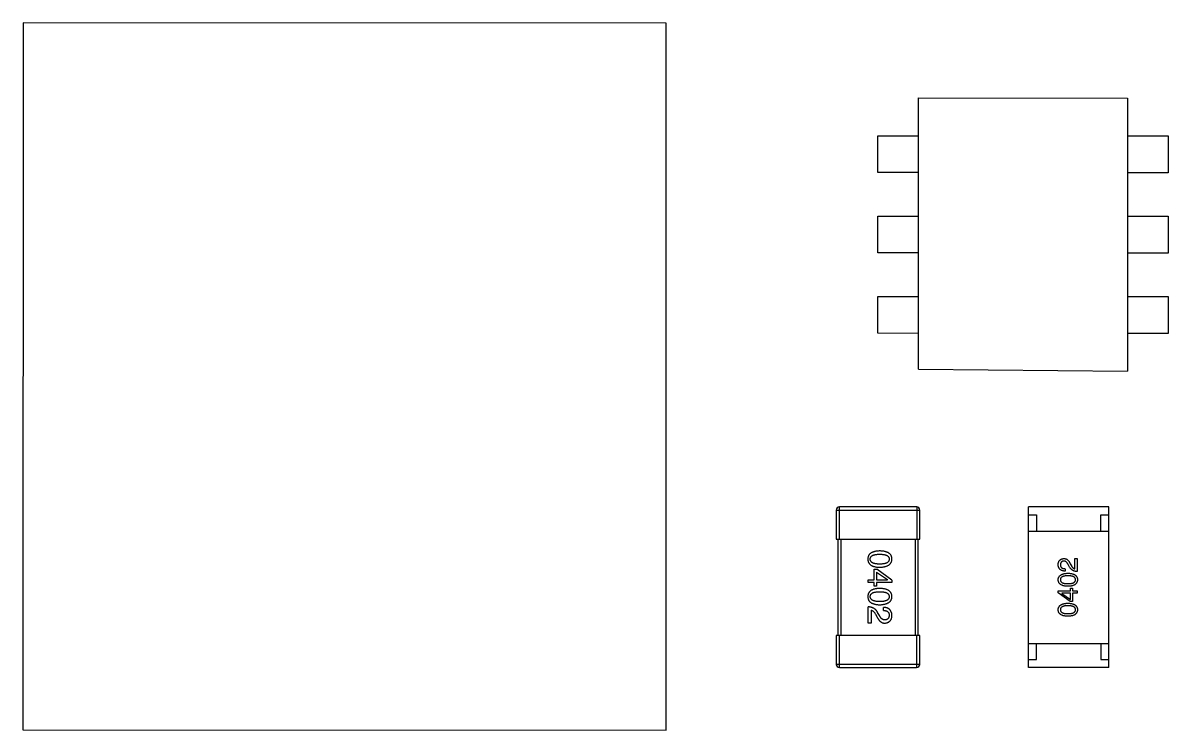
# Model space of a CAD drawing. Header units: inches. Extents: x -29 to 164, y -51 to 83.
# Drawn here: x 122.44 to 129.57, y 33 to 37.4 of the extents above; entities that cross this region are included whole.
import ezdxf

# ---------------------------------------------------------------- set-up
doc = ezdxf.new("R2010")
doc.units = ezdxf.units.IN
doc.header["$LTSCALE"] = 1.21
doc.header["$MEASUREMENT"] = 0
doc.layers.get('0').update_dxf_attribs({"linetype": 'CONTINUOUS'})

msp = doc.modelspace()

# ---------------------------------------------------------------- linework, layer by layer
at = {"color": 7, "linetype": 'Continuous'}
for p, q in [((122.4451, 37.4021), (122.4441, 33.0021)), ((126.4467, 37.4013), (122.4451, 37.4021)), ((126.4458, 33.0013), (126.4467, 37.4013)), ((128.0169, 35.2472), (128.0172, 36.9348)), ((128.0172, 36.9348), (129.3172, 36.9346)), ((129.3172, 36.9346), (129.3169, 35.2346)), ((127.7629, 36.4702), (127.7629, 36.6996)), ((127.7629, 36.6996), (128.0172, 36.6996)), ((129.3172, 36.6993), (129.5692, 36.6993)), ((129.5692, 36.6993), (129.5692, 36.4699)), ((128.0171, 36.4702), (127.7629, 36.4702)), ((129.5692, 36.4699), (129.3171, 36.4699)), ((127.7628, 35.9702), (127.7628, 36.1996)), ((127.7628, 36.1996), (128.0171, 36.1996)), ((129.3171, 36.1994), (129.5691, 36.1993)), ((129.5691, 36.1993), (129.5691, 35.9699)), ((128.017, 35.9702), (127.7628, 35.9702)), ((129.5691, 35.9699), (129.317, 35.97)), ((127.7627, 35.4703), (127.7627, 35.6997)), ((127.7627, 35.6997), (128.017, 35.6996)), ((129.317, 35.6994), (129.569, 35.6993)), ((129.569, 35.6993), (129.569, 35.4699)), ((128.0169, 35.4702), (127.7627, 35.4703)), ((129.569, 35.4699), (129.3169, 35.47)), ((128.0169, 35.2472), (129.3169, 35.2346)), ((127.505, 34.3704), (127.505, 34.1904)), ((127.505, 34.3704), (128.025, 34.3703)), ((127.525, 34.1904), (127.525, 34.3904)), ((128.005, 34.3903), (127.525, 34.3904)), ((128.005, 34.3903), (128.005, 34.1903)), ((128.025, 34.1903), (128.025, 34.3703)), ((128.7009, 33.3902), (128.7011, 34.3902)), ((129.2011, 34.3901), (128.7011, 34.3902)), ((129.2009, 33.3901), (129.2011, 34.3901)), ((128.7011, 34.3402), (128.7511, 34.3402)), ((128.7511, 34.3402), (128.7511, 34.2402)), ((129.1511, 34.2402), (129.1511, 34.3402)), ((129.1511, 34.3402), (129.2011, 34.3401)), ((128.7011, 34.2402), (129.2011, 34.2401)), ((127.505, 34.1904), (128.025, 34.1903)), ((127.515, 34.1904), (127.5149, 33.5904)), ((127.5349, 33.5904), (127.535, 34.1904)), ((127.995, 34.1903), (127.9949, 33.5903)), ((128.0149, 33.5903), (128.015, 34.1903)), ((128.9896, 34.0044), (128.9896, 34.0687)), ((128.9896, 34.0687), (129.0034, 34.0687)), ((129.0034, 34.0687), (129.0034, 33.988)), ((127.7397, 33.9372), (127.7397, 34.002)), ((127.7397, 34.002), (127.7578, 34.002)), ((127.8512, 33.9348), (127.7578, 34.002)), ((128.928, 34.0058), (128.9279, 33.9907)), ((128.9568, 34.0156), (128.9476, 34.0313)), ((128.9601, 34.0366), (128.9673, 34.0241)), ((127.7037, 33.9192), (127.7037, 33.9373)), ((127.7037, 33.9373), (127.7397, 33.9372)), ((127.7397, 33.9192), (127.7037, 33.9192)), ((127.7397, 33.8971), (127.7397, 33.9192)), ((127.7553, 33.9848), (127.7553, 33.9372)), ((127.7553, 33.9848), (127.8225, 33.938)), ((127.7553, 33.9372), (127.8225, 33.9372)), ((127.7553, 33.9192), (127.7553, 33.8971)), ((127.8512, 33.9192), (127.7553, 33.9192)), ((127.8225, 33.9372), (127.8225, 33.938)), ((127.8512, 33.9348), (127.8512, 33.9192)), ((127.7553, 33.8971), (127.7397, 33.8971)), ((128.8853, 33.8547), (128.8853, 33.8671)), ((128.8853, 33.8671), (128.962, 33.8671)), ((128.96, 33.8009), (128.8853, 33.8547)), ((128.9082, 33.8527), (128.9082, 33.852)), ((128.962, 33.8527), (128.9082, 33.8527)), ((128.9082, 33.852), (128.962, 33.8146)), ((128.962, 33.8671), (128.962, 33.8848)), ((128.962, 33.8848), (128.9745, 33.8848)), ((128.962, 33.8146), (128.962, 33.8527)), ((128.9745, 33.8848), (128.9745, 33.8671)), ((128.9745, 33.8671), (129.0033, 33.8671)), ((128.9745, 33.8527), (128.9745, 33.8009)), ((129.0033, 33.8527), (128.9745, 33.8527)), ((129.0033, 33.8671), (129.0033, 33.8527)), ((128.9745, 33.8009), (128.96, 33.8009)), ((127.7036, 33.6672), (127.7036, 33.768)), ((127.7208, 33.7475), (127.7208, 33.6672)), ((127.7487, 33.7229), (127.7577, 33.7074)), ((127.7733, 33.7139), (127.7618, 33.7336)), ((127.7979, 33.7459), (127.7979, 33.7647)), ((127.7208, 33.6672), (127.7036, 33.6672)), ((127.5049, 33.5904), (127.5048, 33.4104)), ((128.0249, 33.5903), (127.5049, 33.5904)), ((127.5248, 33.3904), (127.5249, 33.5904)), ((128.0049, 33.5903), (128.0048, 33.3903)), ((128.0248, 33.4103), (128.0249, 33.5903)), ((128.7009, 33.5402), (129.2009, 33.5401)), ((128.7509, 33.4402), (128.7509, 33.5402)), ((129.1509, 33.5402), (129.1509, 33.4402)), ((128.7009, 33.4402), (128.7509, 33.4402)), ((129.1509, 33.4402), (129.2009, 33.4401)), ((128.0248, 33.4103), (127.5048, 33.4104)), ((127.5248, 33.3904), (128.0048, 33.3903)), ((129.2009, 33.3901), (128.7009, 33.3902)), ((122.4441, 33.0021), (126.4458, 33.0013))]:
    msp.add_line(p, q, dxfattribs=at)
for centre, start, end in [((127.525, 34.3704), 89.98796, 179.98796), ((128.005, 34.3703), 359.98796, 89.98796), ((127.5248, 33.4104), 179.98796, 269.98796), ((128.0048, 33.4103), 269.98796, 359.98796)]:
    msp.add_arc(centre, 0.02, start, end, dxfattribs=at)
for points, knots in [([(127.775, 34.1161), (127.7721, 34.116), (127.7663, 34.1158), (127.7581, 34.115), (127.7503, 34.114), (127.7432, 34.1124), (127.7366, 34.1106), (127.7305, 34.1083), (127.725, 34.1057), (127.7201, 34.1027), (127.7157, 34.0994), (127.7119, 34.0956), (127.7087, 34.0915), (127.706, 34.0869), (127.704, 34.0821), (127.7024, 34.0768), (127.7015, 34.0712), (127.7013, 34.0673), (127.7012, 34.0653)], [0, 0, 0, 0, 0.087693, 0.170223, 0.247496, 0.319826, 0.387768, 0.451403, 0.511459, 0.568358, 0.622671, 0.675251, 0.726739, 0.778422, 0.830759, 0.884394, 0.940865, 1, 1, 1, 1]), ([(127.7012, 34.0653), (127.7013, 34.0633), (127.7015, 34.0594), (127.7024, 34.0538), (127.704, 34.0486), (127.706, 34.0437), (127.7087, 34.0391), (127.7119, 34.035), (127.7157, 34.0312), (127.7201, 34.0279), (127.725, 34.0249), (127.7305, 34.0223), (127.7365, 34.02), (127.7431, 34.0182), (127.7503, 34.0166), (127.758, 34.0155), (127.7663, 34.0148), (127.772, 34.0146), (127.775, 34.0145)], [0, 0, 0, 0, 0.059134, 0.115603, 0.169236, 0.221572, 0.273254, 0.32474, 0.377319, 0.431815, 0.488555, 0.548609, 0.612242, 0.680182, 0.75251, 0.829782, 0.91231, 1, 1, 1, 1]), ([(127.716, 34.0653), (127.716, 34.0665), (127.7161, 34.0689), (127.7168, 34.0724), (127.7179, 34.0756), (127.7196, 34.0786), (127.7217, 34.0814), (127.7243, 34.0839), (127.7273, 34.0861), (127.7308, 34.0881), (127.7347, 34.0899), (127.7391, 34.0915), (127.744, 34.0927), (127.7493, 34.0938), (127.7551, 34.0946), (127.7613, 34.0952), (127.768, 34.0956), (127.7726, 34.0956), (127.775, 34.0956)], [0, 0, 0, 0, 0.049766, 0.097012, 0.143225, 0.188786, 0.235079, 0.282962, 0.333687, 0.387747, 0.445963, 0.508657, 0.576545, 0.649868, 0.72822, 0.812712, 0.903543, 1, 1, 1, 1]), ([(127.775, 34.0341), (127.7726, 34.0342), (127.7681, 34.0342), (127.7615, 34.0346), (127.7553, 34.0352), (127.7496, 34.036), (127.7443, 34.0371), (127.7395, 34.0384), (127.7351, 34.04), (127.7312, 34.0418), (127.7277, 34.0439), (127.7247, 34.0462), (127.722, 34.0488), (127.7199, 34.0516), (127.7182, 34.0547), (127.717, 34.058), (127.7162, 34.0616), (127.7161, 34.064), (127.716, 34.0653)], [0, 0, 0, 0, 0.094834, 0.184067, 0.267029, 0.344713, 0.417334, 0.484367, 0.546941, 0.604717, 0.65953, 0.710539, 0.759381, 0.806382, 0.853027, 0.900623, 0.949121, 1, 1, 1, 1]), ([(127.8512, 34.0653), (127.8511, 34.0673), (127.851, 34.0711), (127.85, 34.0768), (127.8484, 34.082), (127.8463, 34.0869), (127.8435, 34.0915), (127.8402, 34.0956), (127.8363, 34.0993), (127.8317, 34.1027), (127.8267, 34.1057), (127.821, 34.1083), (127.8147, 34.1106), (127.8079, 34.1124), (127.8005, 34.1139), (127.7925, 34.115), (127.784, 34.1158), (127.7781, 34.116), (127.775, 34.1161)], [0, 0, 0, 0, 0.057911, 0.113262, 0.165956, 0.217443, 0.268511, 0.319665, 0.372, 0.426129, 0.483365, 0.543779, 0.607756, 0.676562, 0.749704, 0.827713, 0.911177, 1, 1, 1, 1]), ([(127.775, 34.0956), (127.7774, 34.0956), (127.782, 34.0956), (127.7887, 34.0952), (127.7949, 34.0946), (127.8007, 34.0938), (127.806, 34.0927), (127.8109, 34.0915), (127.8153, 34.0899), (127.8192, 34.0881), (127.8227, 34.0861), (127.8257, 34.0839), (127.8283, 34.0814), (127.8304, 34.0786), (127.832, 34.0756), (127.8332, 34.0724), (127.8339, 34.0689), (127.834, 34.0665), (127.834, 34.0653)], [0, 0, 0, 0, 0.096452, 0.187278, 0.271765, 0.350519, 0.423437, 0.491321, 0.554011, 0.612224, 0.666281, 0.717003, 0.764884, 0.811423, 0.856783, 0.902993, 0.950236, 1, 1, 1, 1]), ([(127.775, 34.0145), (127.778, 34.0146), (127.7839, 34.0149), (127.7923, 34.0157), (127.8002, 34.0169), (127.8076, 34.0184), (127.8144, 34.0203), (127.8206, 34.0226), (127.8262, 34.0252), (127.8313, 34.0283), (127.8358, 34.0316), (127.8398, 34.0354), (127.8432, 34.0395), (127.846, 34.0439), (127.8481, 34.0488), (127.8498, 34.0539), (127.8509, 34.0595), (127.8511, 34.0633), (127.8512, 34.0653)], [0, 0, 0, 0, 0.088475, 0.171606, 0.249595, 0.322626, 0.391327, 0.455765, 0.516374, 0.573675, 0.628522, 0.681161, 0.732559, 0.783563, 0.83504, 0.887639, 0.942585, 1, 1, 1, 1]), ([(127.834, 34.0653), (127.834, 34.064), (127.8339, 34.0616), (127.8332, 34.058), (127.832, 34.0547), (127.8304, 34.0516), (127.8283, 34.0488), (127.8257, 34.0462), (127.8227, 34.0439), (127.8192, 34.0418), (127.8153, 34.04), (127.8109, 34.0384), (127.806, 34.0371), (127.8007, 34.036), (127.7949, 34.0352), (127.7887, 34.0346), (127.782, 34.0342), (127.7774, 34.0342), (127.775, 34.0341)], [0, 0, 0, 0, 0.050604, 0.098688, 0.145699, 0.191791, 0.238625, 0.286717, 0.337546, 0.391814, 0.449755, 0.512106, 0.579685, 0.652048, 0.730262, 0.814146, 0.904281, 1, 1, 1, 1]), ([(128.8853, 34.0313), (128.8854, 34.0328), (128.8856, 34.0356), (128.8862, 34.0396), (128.8871, 34.0434), (128.8882, 34.0469), (128.8896, 34.0502), (128.8912, 34.0532), (128.893, 34.0559), (128.8951, 34.0584), (128.8975, 34.0606), (128.9001, 34.0626), (128.9029, 34.0643), (128.906, 34.0657), (128.9093, 34.0669), (128.9129, 34.0677), (128.9168, 34.0684), (128.9194, 34.0686), (128.9208, 34.0687)], [0, 0, 0, 0, 0.074847, 0.14558, 0.212628, 0.276599, 0.337792, 0.396608, 0.453638, 0.509854, 0.565589, 0.621545, 0.678777, 0.737222, 0.798388, 0.862259, 0.929312, 1, 1, 1, 1]), ([(128.9208, 34.0687), (128.9217, 34.0687), (128.9237, 34.0688), (128.9267, 34.0685), (128.9295, 34.068), (128.9323, 34.0673), (128.935, 34.0662), (128.9377, 34.0648), (128.9403, 34.0632), (128.9428, 34.0613), (128.9452, 34.0592), (128.9476, 34.0568), (128.9498, 34.0541), (128.952, 34.0511), (128.9542, 34.0478), (128.9562, 34.0443), (128.9582, 34.0406), (128.9595, 34.0379), (128.9601, 34.0366)], [0, 0, 0, 0, 0.055083, 0.109453, 0.162685, 0.21614, 0.26961, 0.324284, 0.380202, 0.437433, 0.497084, 0.559152, 0.624288, 0.692446, 0.763862, 0.838743, 0.917269, 1, 1, 1, 1]), ([(128.9279, 33.9907), (128.9263, 33.9907), (128.923, 33.9908), (128.9183, 33.9914), (128.9139, 33.9922), (128.9098, 33.9934), (128.9061, 33.9948), (128.9026, 33.9966), (128.8994, 33.9987), (128.8966, 34.0011), (128.8941, 34.0038), (128.8919, 34.0069), (128.89, 34.0102), (128.8884, 34.0138), (128.8871, 34.0178), (128.8862, 34.022), (128.8856, 34.0266), (128.8854, 34.0297), (128.8853, 34.0313)], [0, 0, 0, 0, 0.074935, 0.145873, 0.212498, 0.27598, 0.33603, 0.394042, 0.450372, 0.505546, 0.560812, 0.616481, 0.673265, 0.732328, 0.7938, 0.858943, 0.92718, 1, 1, 1, 1]), ([(128.9201, 34.053), (128.9193, 34.0529), (128.9177, 34.0528), (128.9154, 34.0524), (128.9132, 34.0518), (128.9112, 34.0511), (128.9093, 34.0501), (128.9076, 34.0491), (128.9061, 34.0478), (128.9046, 34.0464), (128.9034, 34.0449), (128.9023, 34.0431), (128.9014, 34.0412), (128.9006, 34.0392), (128.9, 34.037), (128.8995, 34.0346), (128.8993, 34.032), (128.8992, 34.0303), (128.8991, 34.0294)], [0, 0, 0, 0, 0.069456, 0.136175, 0.198596, 0.258993, 0.316838, 0.37342, 0.428889, 0.48454, 0.540119, 0.597644, 0.65702, 0.718534, 0.783117, 0.851564, 0.923888, 1, 1, 1, 1]), ([(128.8991, 34.0294), (128.8991, 34.0284), (128.8992, 34.0266), (128.8995, 34.024), (128.9001, 34.0216), (128.9008, 34.0193), (128.9019, 34.0172), (128.9031, 34.0153), (128.9046, 34.0135), (128.9063, 34.012), (128.9082, 34.0105), (128.9104, 34.0093), (128.9128, 34.0083), (128.9154, 34.0074), (128.9182, 34.0067), (128.9213, 34.0062), (128.9245, 34.0059), (128.9268, 34.0058), (128.928, 34.0058)], [0, 0, 0, 0, 0.065945, 0.127767, 0.186553, 0.242898, 0.297728, 0.351599, 0.404854, 0.459191, 0.515338, 0.573322, 0.634405, 0.698538, 0.767039, 0.84022, 0.917406, 1, 1, 1, 1]), ([(128.9476, 34.0313), (128.9471, 34.0322), (128.9462, 34.0341), (128.9447, 34.0367), (128.9431, 34.039), (128.9415, 34.0413), (128.9399, 34.0433), (128.9383, 34.0451), (128.9366, 34.0468), (128.9349, 34.0482), (128.9331, 34.0495), (128.9314, 34.0506), (128.9296, 34.0514), (128.9277, 34.0522), (128.9259, 34.0526), (128.924, 34.053), (128.922, 34.0531), (128.9207, 34.053), (128.9201, 34.053)], [0, 0, 0, 0, 0.084365, 0.165386, 0.24176, 0.314729, 0.38433, 0.449952, 0.513164, 0.5734, 0.630824, 0.68644, 0.740136, 0.792605, 0.844515, 0.896112, 0.947763, 1, 1, 1, 1]), ([(129.0034, 33.988), (129.002, 33.9881), (128.9994, 33.9882), (128.9956, 33.9886), (128.992, 33.9892), (128.9884, 33.99), (128.985, 33.9909), (128.9817, 33.9922), (128.9786, 33.9936), (128.9756, 33.9952), (128.9728, 33.997), (128.9701, 33.9991), (128.9675, 34.0013), (128.9651, 34.0038), (128.9628, 34.0064), (128.9606, 34.0093), (128.9586, 34.0123), (128.9574, 34.0145), (128.9568, 34.0156)], [0, 0, 0, 0, 0.069512, 0.136307, 0.201431, 0.265186, 0.327322, 0.388242, 0.448098, 0.507757, 0.566952, 0.626243, 0.686026, 0.745963, 0.807549, 0.869906, 0.934172, 1, 1, 1, 1]), ([(128.9673, 34.0241), (128.9681, 34.0227), (128.9697, 34.02), (128.9723, 34.0163), (128.9749, 34.0131), (128.9777, 34.0103), (128.9805, 34.0081), (128.9834, 34.0064), (128.9865, 34.0051), (128.9886, 34.0046), (128.9896, 34.0044)], [0, 0, 0, 0, 0.158292, 0.304606, 0.440272, 0.565336, 0.681745, 0.791834, 0.896966, 1, 1, 1, 1]), ([(128.8853, 33.9368), (128.8854, 33.9383), (128.8856, 33.9414), (128.8865, 33.9458), (128.8878, 33.95), (128.8895, 33.9538), (128.8918, 33.9574), (128.8945, 33.9607), (128.8976, 33.9637), (128.9012, 33.9664), (128.9053, 33.9688), (128.9098, 33.9709), (128.9148, 33.9727), (128.9202, 33.9742), (128.9261, 33.9755), (128.9324, 33.9764), (128.9392, 33.9771), (128.9439, 33.9773), (128.9463, 33.9774)], [0, 0, 0, 0, 0.057415, 0.112361, 0.16496, 0.216437, 0.267441, 0.318839, 0.371478, 0.426325, 0.483626, 0.544235, 0.608673, 0.677374, 0.750405, 0.828394, 0.911525, 1, 1, 1, 1]), ([(128.9463, 33.8961), (128.9439, 33.8962), (128.9391, 33.8963), (128.9323, 33.897), (128.9259, 33.8978), (128.92, 33.8991), (128.9145, 33.9005), (128.9095, 33.9023), (128.905, 33.9044), (128.9009, 33.9068), (128.8973, 33.9095), (128.8942, 33.9125), (128.8915, 33.9158), (128.8893, 33.9194), (128.8876, 33.9234), (128.8863, 33.9276), (128.8855, 33.9321), (128.8854, 33.9352), (128.8853, 33.9368)], [0, 0, 0, 0, 0.088823, 0.172287, 0.250296, 0.323438, 0.392244, 0.456221, 0.516635, 0.573871, 0.628, 0.680335, 0.731489, 0.782557, 0.834044, 0.886738, 0.942089, 1, 1, 1, 1]), ([(128.9463, 33.9617), (128.9444, 33.9617), (128.9407, 33.9616), (128.9354, 33.9613), (128.9304, 33.9609), (128.9257, 33.9602), (128.9215, 33.9593), (128.9176, 33.9583), (128.9141, 33.957), (128.9109, 33.9556), (128.9082, 33.9539), (128.9057, 33.952), (128.9037, 33.95), (128.902, 33.9477), (128.9007, 33.9452), (128.8997, 33.9426), (128.8992, 33.9397), (128.8991, 33.9378), (128.8991, 33.9368)], [0, 0, 0, 0, 0.095719, 0.185854, 0.269738, 0.347952, 0.420315, 0.487894, 0.550245, 0.608186, 0.662454, 0.713283, 0.761375, 0.808209, 0.854301, 0.901312, 0.949396, 1, 1, 1, 1]), ([(128.8991, 33.9368), (128.8991, 33.9358), (128.8992, 33.9339), (128.8997, 33.9311), (128.9007, 33.9285), (128.902, 33.9261), (128.9037, 33.9239), (128.9057, 33.9219), (128.9081, 33.9201), (128.9109, 33.9185), (128.9141, 33.9171), (128.9176, 33.9158), (128.9215, 33.9148), (128.9257, 33.9139), (128.9303, 33.9133), (128.9353, 33.9128), (128.9407, 33.9125), (128.9444, 33.9125), (128.9463, 33.9125)], [0, 0, 0, 0, 0.049764, 0.097007, 0.143217, 0.188577, 0.235116, 0.282997, 0.333719, 0.387776, 0.445989, 0.508679, 0.576563, 0.649481, 0.728235, 0.812722, 0.903548, 1, 1, 1, 1]), ([(128.9463, 33.9774), (128.9487, 33.9773), (128.9532, 33.9772), (128.9599, 33.9765), (128.9661, 33.9757), (128.9718, 33.9745), (128.9771, 33.973), (128.9819, 33.9712), (128.9863, 33.9691), (128.9902, 33.9667), (128.9937, 33.964), (128.9968, 33.961), (128.9993, 33.9577), (129.0015, 33.9541), (129.0031, 33.9501), (129.0044, 33.9459), (129.0051, 33.9414), (129.0052, 33.9383), (129.0053, 33.9367)], [0, 0, 0, 0, 0.08769, 0.170218, 0.24749, 0.319818, 0.387758, 0.451391, 0.511445, 0.568185, 0.622681, 0.67526, 0.726746, 0.778428, 0.830764, 0.884397, 0.940866, 1, 1, 1, 1]), ([(128.9935, 33.9367), (128.9934, 33.9377), (128.9933, 33.9397), (128.9927, 33.9426), (128.9917, 33.9452), (128.9904, 33.9477), (128.9887, 33.95), (128.9866, 33.952), (128.9841, 33.9539), (128.9813, 33.9555), (128.9782, 33.957), (128.9747, 33.9582), (128.9708, 33.9593), (128.9666, 33.9602), (128.962, 33.9608), (128.9571, 33.9613), (128.9518, 33.9616), (128.9482, 33.9617), (128.9463, 33.9617)], [0, 0, 0, 0, 0.050879, 0.099377, 0.146973, 0.193618, 0.240619, 0.289461, 0.34047, 0.395283, 0.453059, 0.515633, 0.582666, 0.655287, 0.732971, 0.815933, 0.905166, 1, 1, 1, 1]), ([(128.9463, 33.9125), (128.9482, 33.9125), (128.9519, 33.9125), (128.9572, 33.9128), (128.9622, 33.9133), (128.9668, 33.9139), (128.9711, 33.9148), (128.975, 33.9158), (128.9785, 33.917), (128.9817, 33.9185), (128.9845, 33.9201), (128.9869, 33.9219), (128.9889, 33.9239), (128.9906, 33.9261), (128.9919, 33.9285), (128.9929, 33.9311), (128.9934, 33.9338), (128.9935, 33.9358), (128.9935, 33.9367)], [0, 0, 0, 0, 0.096457, 0.187288, 0.27178, 0.350132, 0.423455, 0.491343, 0.554037, 0.612253, 0.666313, 0.717038, 0.764921, 0.811214, 0.856775, 0.902988, 0.950234, 1, 1, 1, 1]), ([(129.0053, 33.9367), (129.0052, 33.9351), (129.0051, 33.932), (129.0043, 33.9275), (129.0031, 33.9233), (129.0015, 33.9194), (128.9993, 33.9158), (128.9968, 33.9125), (128.9937, 33.9095), (128.9902, 33.9068), (128.9863, 33.9044), (128.9819, 33.9023), (128.977, 33.9005), (128.9718, 33.899), (128.966, 33.8978), (128.9599, 33.8969), (128.9532, 33.8963), (128.9486, 33.8962), (128.9463, 33.8961)], [0, 0, 0, 0, 0.059135, 0.115606, 0.169241, 0.221578, 0.273261, 0.324749, 0.377329, 0.431642, 0.488541, 0.548597, 0.612232, 0.680174, 0.752504, 0.829777, 0.912307, 1, 1, 1, 1]), ([(127.775, 33.883), (127.772, 33.8829), (127.7663, 33.8827), (127.758, 33.8819), (127.7503, 33.8808), (127.7431, 33.8793), (127.7365, 33.8774), (127.7305, 33.8752), (127.725, 33.8726), (127.7201, 33.8696), (127.7157, 33.8662), (127.7119, 33.8625), (127.7086, 33.8583), (127.706, 33.8538), (127.7039, 33.8489), (127.7024, 33.8437), (127.7014, 33.838), (127.7013, 33.8341), (127.7012, 33.8322)], [0, 0, 0, 0, 0.087693, 0.170223, 0.247496, 0.319826, 0.387768, 0.451403, 0.511459, 0.568358, 0.622671, 0.675251, 0.726739, 0.778422, 0.830759, 0.884394, 0.940865, 1, 1, 1, 1]), ([(127.7159, 33.8321), (127.716, 33.8334), (127.7161, 33.8358), (127.7168, 33.8392), (127.7179, 33.8425), (127.7196, 33.8455), (127.7217, 33.8482), (127.7242, 33.8507), (127.7273, 33.853), (127.7308, 33.855), (127.7347, 33.8568), (127.7391, 33.8583), (127.744, 33.8596), (127.7493, 33.8607), (127.755, 33.8615), (127.7613, 33.862), (127.768, 33.8624), (127.7726, 33.8624), (127.775, 33.8625)], [0, 0, 0, 0, 0.049766, 0.097012, 0.143225, 0.188786, 0.235079, 0.282962, 0.333687, 0.387747, 0.445963, 0.508657, 0.576545, 0.649868, 0.72822, 0.812712, 0.903543, 1, 1, 1, 1]), ([(127.8512, 33.8321), (127.8511, 33.8341), (127.8509, 33.838), (127.8499, 33.8436), (127.8483, 33.8489), (127.8462, 33.8538), (127.8435, 33.8583), (127.8401, 33.8624), (127.8362, 33.8662), (127.8317, 33.8695), (127.8266, 33.8726), (127.8209, 33.8751), (127.8147, 33.8774), (127.8079, 33.8793), (127.8005, 33.8808), (127.7925, 33.8819), (127.7839, 33.8827), (127.778, 33.8829), (127.775, 33.883)], [0, 0, 0, 0, 0.057911, 0.113262, 0.165956, 0.217443, 0.268511, 0.319665, 0.372, 0.426129, 0.483365, 0.543779, 0.607756, 0.676562, 0.749704, 0.827713, 0.911177, 1, 1, 1, 1]), ([(127.775, 33.8625), (127.7773, 33.8624), (127.782, 33.8624), (127.7886, 33.862), (127.7949, 33.8615), (127.8007, 33.8607), (127.806, 33.8595), (127.8108, 33.8583), (127.8152, 33.8568), (127.8192, 33.855), (127.8226, 33.853), (127.8257, 33.8507), (127.8282, 33.8482), (127.8304, 33.8455), (127.832, 33.8425), (127.8331, 33.8392), (127.8338, 33.8357), (127.8339, 33.8334), (127.834, 33.8321)], [0, 0, 0, 0, 0.096452, 0.187278, 0.271765, 0.350519, 0.423437, 0.491321, 0.554011, 0.612224, 0.666281, 0.717003, 0.764884, 0.811423, 0.856783, 0.902993, 0.950236, 1, 1, 1, 1]), ([(127.7012, 33.8322), (127.7013, 33.8302), (127.7014, 33.8263), (127.7024, 33.8207), (127.7039, 33.8154), (127.706, 33.8105), (127.7086, 33.806), (127.7119, 33.8018), (127.7157, 33.7981), (127.72, 33.7947), (127.725, 33.7917), (127.7304, 33.7891), (127.7365, 33.7869), (127.7431, 33.785), (127.7503, 33.7835), (127.758, 33.7824), (127.7663, 33.7816), (127.772, 33.7814), (127.7749, 33.7813)], [0, 0, 0, 0, 0.059134, 0.115603, 0.169236, 0.221572, 0.273254, 0.32474, 0.377319, 0.431815, 0.488555, 0.548609, 0.612242, 0.680182, 0.75251, 0.829782, 0.91231, 1, 1, 1, 1]), ([(127.7749, 33.801), (127.7726, 33.801), (127.768, 33.8011), (127.7614, 33.8014), (127.7553, 33.802), (127.7496, 33.8029), (127.7443, 33.8039), (127.7394, 33.8053), (127.7351, 33.8068), (127.7311, 33.8087), (127.7276, 33.8107), (127.7246, 33.8131), (127.722, 33.8156), (127.7199, 33.8185), (127.7182, 33.8215), (127.7169, 33.8249), (127.7162, 33.8284), (127.716, 33.8309), (127.7159, 33.8321)], [0, 0, 0, 0, 0.094834, 0.184067, 0.267029, 0.344713, 0.417334, 0.484367, 0.546941, 0.604717, 0.65953, 0.710539, 0.759381, 0.806382, 0.853027, 0.900623, 0.949121, 1, 1, 1, 1]), ([(127.834, 33.8321), (127.8339, 33.8309), (127.8338, 33.8284), (127.8331, 33.8248), (127.832, 33.8215), (127.8304, 33.8184), (127.8282, 33.8156), (127.8257, 33.813), (127.8226, 33.8107), (127.8192, 33.8086), (127.8152, 33.8068), (127.8108, 33.8053), (127.806, 33.8039), (127.8006, 33.8028), (127.7949, 33.802), (127.7886, 33.8014), (127.7819, 33.8011), (127.7773, 33.801), (127.7749, 33.801)], [0, 0, 0, 0, 0.050604, 0.098688, 0.145699, 0.191791, 0.238625, 0.286717, 0.337546, 0.391814, 0.449755, 0.512106, 0.579685, 0.652048, 0.730262, 0.814146, 0.904281, 1, 1, 1, 1]), ([(127.7749, 33.7813), (127.778, 33.7814), (127.7838, 33.7817), (127.7923, 33.7826), (127.8002, 33.7838), (127.8075, 33.7853), (127.8143, 33.7872), (127.8205, 33.7895), (127.8262, 33.7921), (127.8313, 33.7951), (127.8358, 33.7985), (127.8397, 33.8022), (127.8431, 33.8063), (127.8459, 33.8108), (127.8481, 33.8156), (127.8498, 33.8208), (127.8508, 33.8263), (127.8511, 33.8302), (127.8512, 33.8321)], [0, 0, 0, 0, 0.088475, 0.171606, 0.249595, 0.322626, 0.391327, 0.455765, 0.516374, 0.573675, 0.628522, 0.681161, 0.732559, 0.783563, 0.83504, 0.887639, 0.942585, 1, 1, 1, 1]), ([(128.8853, 33.7502), (128.8854, 33.7518), (128.8856, 33.7549), (128.8864, 33.7593), (128.8877, 33.7635), (128.8895, 33.7673), (128.8917, 33.7709), (128.8944, 33.7742), (128.8976, 33.7772), (128.9012, 33.7799), (128.9053, 33.7823), (128.9098, 33.7844), (128.9148, 33.7862), (128.9202, 33.7877), (128.9261, 33.7889), (128.9324, 33.7899), (128.9392, 33.7906), (128.9439, 33.7908), (128.9463, 33.7909)], [0, 0, 0, 0, 0.057415, 0.112361, 0.16496, 0.216437, 0.267441, 0.318839, 0.371478, 0.426325, 0.483626, 0.544235, 0.608673, 0.677374, 0.750405, 0.828394, 0.911525, 1, 1, 1, 1]), ([(128.9463, 33.7751), (128.9444, 33.7751), (128.9407, 33.7751), (128.9353, 33.7748), (128.9303, 33.7743), (128.9257, 33.7737), (128.9215, 33.7728), (128.9176, 33.7717), (128.914, 33.7705), (128.9109, 33.769), (128.9081, 33.7673), (128.9057, 33.7655), (128.9036, 33.7634), (128.9019, 33.7612), (128.9006, 33.7587), (128.8997, 33.7561), (128.8992, 33.7532), (128.8991, 33.7512), (128.899, 33.7502)], [0, 0, 0, 0, 0.095719, 0.185854, 0.269738, 0.347952, 0.420315, 0.487894, 0.550245, 0.608186, 0.662454, 0.713283, 0.761375, 0.808209, 0.854301, 0.901312, 0.949396, 1, 1, 1, 1]), ([(128.9463, 33.7909), (128.9486, 33.7908), (128.9532, 33.7906), (128.9598, 33.79), (128.966, 33.7892), (128.9717, 33.7879), (128.977, 33.7864), (128.9819, 33.7846), (128.9862, 33.7826), (128.9902, 33.7802), (128.9937, 33.7775), (128.9967, 33.7745), (128.9993, 33.7712), (129.0014, 33.7675), (129.0031, 33.7636), (129.0043, 33.7594), (129.0051, 33.7549), (129.0052, 33.7518), (129.0053, 33.7502)], [0, 0, 0, 0, 0.08769, 0.170218, 0.24749, 0.319818, 0.387758, 0.451391, 0.511445, 0.568185, 0.622681, 0.67526, 0.726746, 0.778428, 0.830764, 0.884397, 0.940866, 1, 1, 1, 1]), ([(128.9935, 33.7502), (128.9934, 33.7512), (128.9933, 33.7532), (128.9927, 33.7561), (128.9917, 33.7587), (128.9903, 33.7612), (128.9886, 33.7634), (128.9865, 33.7655), (128.9841, 33.7673), (128.9813, 33.769), (128.9782, 33.7705), (128.9747, 33.7717), (128.9708, 33.7728), (128.9666, 33.7736), (128.962, 33.7743), (128.9571, 33.7748), (128.9518, 33.7751), (128.9481, 33.7751), (128.9463, 33.7751)], [0, 0, 0, 0, 0.050879, 0.099377, 0.146973, 0.193618, 0.240619, 0.289461, 0.34047, 0.395283, 0.453059, 0.515633, 0.582666, 0.655287, 0.732971, 0.815933, 0.905166, 1, 1, 1, 1]), ([(127.7618, 33.7336), (127.761, 33.735), (127.7595, 33.7377), (127.757, 33.7415), (127.7543, 33.7451), (127.7515, 33.7484), (127.7484, 33.7514), (127.7452, 33.7542), (127.7418, 33.7568), (127.7383, 33.7591), (127.7345, 33.7611), (127.7306, 33.7629), (127.7266, 33.7644), (127.7223, 33.7656), (127.7179, 33.7666), (127.7133, 33.7673), (127.7085, 33.7678), (127.7053, 33.768), (127.7036, 33.768)], [0, 0, 0, 0, 0.065828, 0.130094, 0.192451, 0.254037, 0.313974, 0.373757, 0.433048, 0.492243, 0.551902, 0.611758, 0.672678, 0.734814, 0.798569, 0.863693, 0.930488, 1, 1, 1, 1]), ([(127.7208, 33.7475), (127.7221, 33.7473), (127.7248, 33.7468), (127.7285, 33.7451), (127.7322, 33.743), (127.7357, 33.7401), (127.7392, 33.7367), (127.7425, 33.7327), (127.7457, 33.7281), (127.7477, 33.7247), (127.7487, 33.7229)], [0, 0, 0, 0, 0.103034, 0.208166, 0.318255, 0.434664, 0.559728, 0.695394, 0.841708, 1, 1, 1, 1]), ([(127.7577, 33.7074), (127.7585, 33.7057), (127.76, 33.7024), (127.7625, 33.6976), (127.7651, 33.6933), (127.7678, 33.6892), (127.7705, 33.6855), (127.7734, 33.6821), (127.7763, 33.6791), (127.7794, 33.6764), (127.7825, 33.6741), (127.7857, 33.6721), (127.789, 33.6704), (127.7924, 33.669), (127.7959, 33.6681), (127.7995, 33.6674), (127.8032, 33.6671), (127.8056, 33.6672), (127.8069, 33.6672)], [0, 0, 0, 0, 0.082731, 0.161257, 0.236138, 0.307554, 0.375712, 0.440848, 0.502916, 0.562567, 0.619798, 0.675716, 0.73039, 0.78386, 0.837315, 0.890547, 0.944917, 1, 1, 1, 1]), ([(127.8077, 33.6869), (127.8069, 33.6868), (127.8053, 33.6867), (127.8029, 33.6869), (127.8005, 33.6873), (127.7981, 33.6879), (127.7959, 33.6888), (127.7936, 33.6899), (127.7914, 33.6912), (127.7892, 33.6928), (127.7871, 33.6946), (127.785, 33.6967), (127.7829, 33.699), (127.7809, 33.7015), (127.7789, 33.7043), (127.777, 33.7073), (127.7751, 33.7105), (127.7739, 33.7128), (127.7733, 33.7139)], [0, 0, 0, 0, 0.052237, 0.103888, 0.155485, 0.207395, 0.259864, 0.31356, 0.369176, 0.4266, 0.486836, 0.550048, 0.61567, 0.685271, 0.75824, 0.834614, 0.915635, 1, 1, 1, 1]), ([(127.8512, 33.7139), (127.8511, 33.7159), (127.8509, 33.7199), (127.8501, 33.7256), (127.8489, 33.7309), (127.8473, 33.7358), (127.8453, 33.7403), (127.843, 33.7445), (127.8403, 33.7483), (127.8371, 33.7517), (127.8335, 33.7547), (127.8296, 33.7573), (127.8252, 33.7595), (127.8205, 33.7613), (127.8154, 33.7628), (127.8099, 33.7639), (127.804, 33.7645), (127.8, 33.7647), (127.7979, 33.7647)], [0, 0, 0, 0, 0.07282, 0.141057, 0.2062, 0.267672, 0.326735, 0.383519, 0.439188, 0.494454, 0.549628, 0.605958, 0.66397, 0.72402, 0.787502, 0.854127, 0.925065, 1, 1, 1, 1]), ([(127.7979, 33.7459), (127.7993, 33.7458), (127.8022, 33.7457), (127.8063, 33.7453), (127.8101, 33.7447), (127.8136, 33.7438), (127.8168, 33.7427), (127.8198, 33.7414), (127.8225, 33.7399), (127.8249, 33.7381), (127.8271, 33.7362), (127.8289, 33.734), (127.8305, 33.7316), (127.8318, 33.729), (127.8327, 33.7261), (127.8334, 33.7231), (127.8339, 33.7198), (127.8339, 33.7175), (127.8339, 33.7164)], [0, 0, 0, 0, 0.082594, 0.15978, 0.232961, 0.301462, 0.365595, 0.426678, 0.484662, 0.540809, 0.595146, 0.648401, 0.702272, 0.757102, 0.813447, 0.872233, 0.934055, 1, 1, 1, 1]), ([(127.8069, 33.6672), (127.8086, 33.6673), (127.8119, 33.6676), (127.8167, 33.6684), (127.8211, 33.6695), (127.8253, 33.671), (127.8292, 33.6727), (127.8327, 33.6748), (127.836, 33.6773), (127.8389, 33.68), (127.8415, 33.6832), (127.8439, 33.6866), (127.8459, 33.6903), (127.8476, 33.6944), (127.8489, 33.6988), (127.85, 33.7036), (127.8508, 33.7086), (127.851, 33.7121), (127.8512, 33.7139)], [0, 0, 0, 0, 0.070688, 0.137741, 0.201612, 0.262778, 0.321223, 0.378455, 0.434411, 0.490146, 0.546362, 0.603392, 0.662208, 0.723401, 0.787372, 0.85442, 0.925153, 1, 1, 1, 1]), ([(127.8339, 33.7164), (127.8339, 33.7152), (127.8338, 33.7131), (127.8334, 33.7099), (127.8328, 33.7069), (127.8321, 33.7041), (127.8311, 33.7015), (127.8299, 33.6992), (127.8285, 33.697), (127.827, 33.695), (127.8252, 33.6933), (127.8233, 33.6917), (127.8212, 33.6904), (127.8189, 33.6893), (127.8163, 33.6884), (127.8136, 33.6876), (127.8107, 33.6871), (127.8087, 33.687), (127.8077, 33.6869)], [0, 0, 0, 0, 0.076112, 0.148436, 0.216883, 0.281466, 0.34298, 0.402356, 0.459881, 0.51546, 0.571111, 0.62658, 0.683162, 0.741007, 0.801404, 0.863825, 0.930544, 1, 1, 1, 1]), ([(128.9463, 33.7096), (128.9438, 33.7097), (128.9391, 33.7098), (128.9322, 33.7104), (128.9258, 33.7113), (128.9199, 33.7125), (128.9145, 33.714), (128.9095, 33.7158), (128.9049, 33.7179), (128.9009, 33.7203), (128.8972, 33.723), (128.8941, 33.726), (128.8914, 33.7293), (128.8892, 33.7329), (128.8875, 33.7368), (128.8863, 33.741), (128.8855, 33.7455), (128.8853, 33.7487), (128.8853, 33.7502)], [0, 0, 0, 0, 0.088823, 0.172287, 0.250296, 0.323438, 0.392244, 0.456221, 0.516635, 0.573871, 0.628, 0.680335, 0.731489, 0.782557, 0.834044, 0.886738, 0.942089, 1, 1, 1, 1]), ([(128.899, 33.7502), (128.8991, 33.7493), (128.8992, 33.7473), (128.8997, 33.7446), (128.9006, 33.742), (128.9019, 33.7396), (128.9036, 33.7374), (128.9057, 33.7354), (128.9081, 33.7336), (128.9109, 33.732), (128.914, 33.7305), (128.9176, 33.7293), (128.9215, 33.7283), (128.9257, 33.7274), (128.9303, 33.7268), (128.9353, 33.7263), (128.9407, 33.726), (128.9444, 33.726), (128.9463, 33.726)], [0, 0, 0, 0, 0.049764, 0.097007, 0.143217, 0.188577, 0.235116, 0.282997, 0.333719, 0.387776, 0.445989, 0.508679, 0.576563, 0.649481, 0.728235, 0.812722, 0.903548, 1, 1, 1, 1]), ([(128.9463, 33.726), (128.9482, 33.726), (128.9519, 33.726), (128.9572, 33.7263), (128.9622, 33.7268), (128.9668, 33.7274), (128.9711, 33.7283), (128.975, 33.7293), (128.9785, 33.7305), (128.9816, 33.7319), (128.9844, 33.7335), (128.9868, 33.7353), (128.9889, 33.7374), (128.9905, 33.7396), (128.9919, 33.7419), (128.9928, 33.7445), (128.9934, 33.7473), (128.9934, 33.7492), (128.9935, 33.7502)], [0, 0, 0, 0, 0.096457, 0.187288, 0.27178, 0.350132, 0.423455, 0.491343, 0.554037, 0.612253, 0.666313, 0.717038, 0.764921, 0.811214, 0.856775, 0.902988, 0.950234, 1, 1, 1, 1]), ([(129.0053, 33.7502), (129.0052, 33.7486), (129.0051, 33.7455), (129.0043, 33.741), (129.0031, 33.7368), (129.0014, 33.7329), (128.9993, 33.7293), (128.9967, 33.726), (128.9937, 33.723), (128.9902, 33.7203), (128.9862, 33.7179), (128.9818, 33.7158), (128.977, 33.714), (128.9717, 33.7125), (128.966, 33.7113), (128.9598, 33.7104), (128.9532, 33.7098), (128.9486, 33.7097), (128.9463, 33.7096)], [0, 0, 0, 0, 0.059135, 0.115606, 0.169241, 0.221578, 0.273261, 0.324749, 0.377329, 0.431642, 0.488541, 0.548597, 0.612232, 0.680174, 0.752504, 0.829777, 0.912307, 1, 1, 1, 1])]:
    msp.add_open_spline(points, degree=3, knots=knots, dxfattribs=at)

doc.saveas('drawing.dxf')
